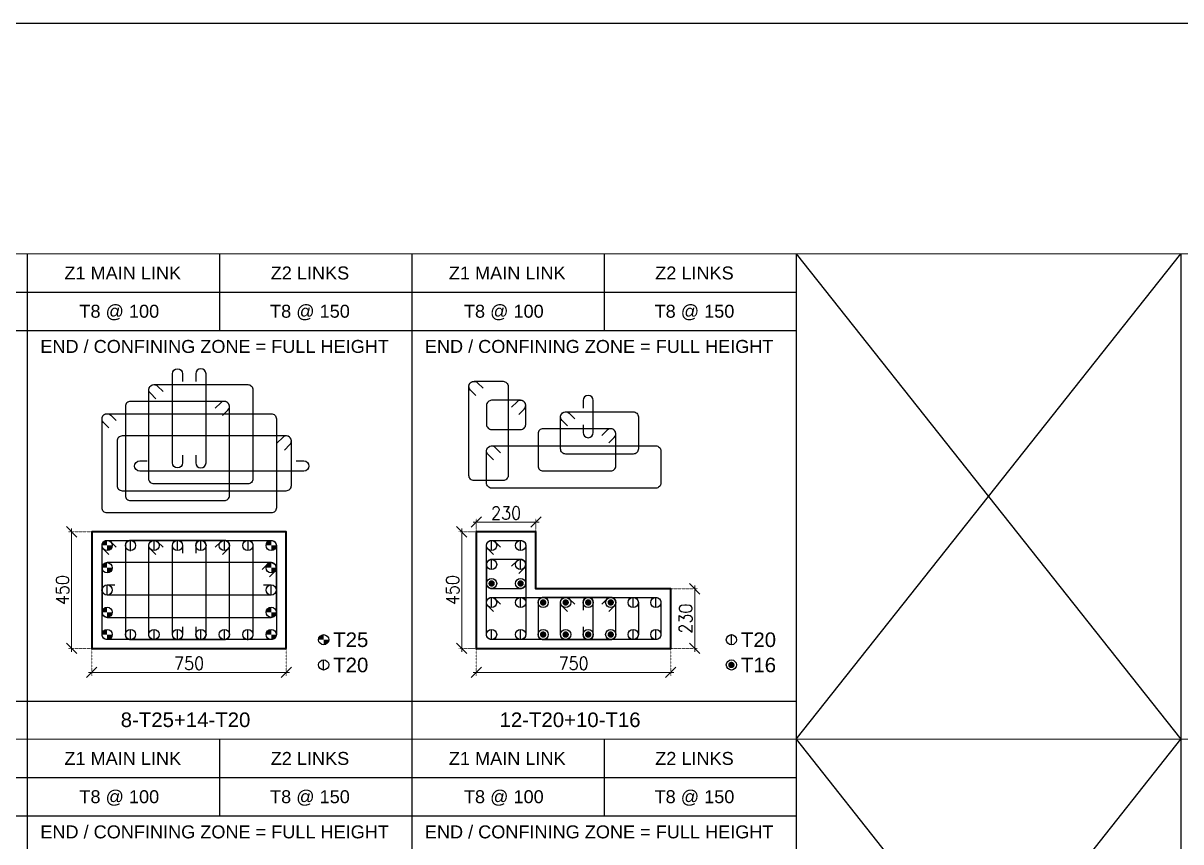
# Model space of a CAD drawing. Header units: millimetres. Extents: x 149548 to 2112824, y -1657616 to -1354760.
# Drawn here: x 2031443 to 2049305, y -1590147 to -1577511 of the extents above; entities that cross this region are included whole.
import ezdxf
from ezdxf.enums import TextEntityAlignment as Align

# ---------------------------------------------------------------- set-up
doc = ezdxf.new("R2010")
doc.units = ezdxf.units.MM
doc.header["$MEASUREMENT"] = 0
doc.header["$PDMODE"] = 98
doc.linetypes.add('DOT', pattern=[0.25, 0, -0.25])
for name, color, linetype in [('Columns', 90, 'Continuous'), ('s_hatch_25', 13, 'Continuous'), ('s_hatch_50', 43, 'Continuous'), ('s_rebar_link', 225, 'Continuous'), ('s_rebar_linkexp', 155, 'Continuous'), ('TEXT', 43, 'Continuous')]:
    doc.layers.add(name, color=color, linetype=linetype)
doc.layers.add('s-dm', color=171, linetype='Continuous', lineweight=15)
doc.layers.add('s_text', color=20, linetype='Continuous', lineweight=9)
doc.styles.add('ARIAL', font='arial.ttf')
doc.styles.add('RS', font='romans.shx', dxfattribs={"width": 0.9})
doc.dimstyles.new('Maheboob', dxfattribs={"dimtxt": 100, "dimasz": 100, "dimexe": 0, "dimexo": 0, "dimgap": 50, "dimtad": 1, "dimdec": 0, "dimdsep": 46, "dimtxsty": 'RS', "dimblk": 'ME', "dimcen": 225, "dimdle": 25, "dimclrd": 256, "dimclre": 256, "dimclrt": 7, "dimadec": 1, "dimazin": 1, "dimtfac": 1, "dimtdec": 0, "dimtmove": 0, "dimatfit": 0, "dimldrblk": 'ME', "dimfxl": 1, "dimlwd": -1, "dimlwe": -1, "dimarcsym": 0})

# ---------------------------------------------------------------- blocks, each defined once
blk = doc.blocks.new('_Oblique')
at = {"color": 0, "linetype": 'ByBlock', "lineweight": -2}
blk.add_line((-0.5, -0.5), (0.5, 0.5), dxfattribs=at)
blk = doc.blocks.new('*D1215')
at = {"layer": 'Defpoints', "color": 0}
for p in [(2032190, -1585362), (2032502, -1585362), (2032502, -1587162)]:
    blk.add_point(p, dxfattribs=at)
at = {"layer": 's-dm', "linetype": 'DOT'}
for p, q in [((2032502, -1585362), (2032140, -1585362)), ((2032502, -1587162), (2032140, -1587162))]:
    blk.add_line(p, q, dxfattribs=at)
at = {"layer": 's-dm'}
blk.add_line((2032190, -1587212), (2032190, -1585312), dxfattribs=at)
at = {"layer": 's-dm', "xscale": 160, "yscale": 160, "zscale": 160}
for p, rotation in [((2032190, -1585362), 90), ((2032190, -1587162), 270)]:
    blk.add_blockref('_Oblique', p, dxfattribs=dict(at, rotation=rotation))
at = {"layer": 's-dm', "color": 7, "insert": (2032050, -1586262), "char_height": 200, "attachment_point": 5, "rotation": 90, "style": 'RS'}
blk.add_mtext('450', dxfattribs=at)
blk = doc.blocks.new('ME')
at = {"layer": 's-dm', "color": 2, "ltscale": 50}
for p, q in [((0, -1.04), (0, 1.04)), ((-1.04, 0), (1.04, 0))]:
    blk.add_line(p, q, dxfattribs=at)
blk.add_lwpolyline([(0.74, 0.74), (-0.74, -0.74)], dxfattribs=at)
blk = doc.blocks.new('*D1216')
at = {"layer": 'Defpoints', "color": 0}
for p in [(2032502, -1587162), (2035502, -1587162), (2032502, -1587532)]:
    blk.add_point(p, dxfattribs=at)
at = {"layer": 's-dm', "linetype": 'DOT'}
for p, q in [((2032502, -1587162), (2032502, -1587582)), ((2035502, -1587162), (2035502, -1587582))]:
    blk.add_line(p, q, dxfattribs=at)
at = {"layer": 's-dm'}
blk.add_line((2035552, -1587532), (2032452, -1587532), dxfattribs=at)
at = {"layer": 's-dm', "xscale": 160, "yscale": 160, "zscale": 160, "rotation": 180}
blk.add_blockref('_Oblique', (2032502, -1587532), dxfattribs=at)
at = {"layer": 's-dm', "xscale": 160, "yscale": 160, "zscale": 160}
blk.add_blockref('_Oblique', (2035502, -1587532), dxfattribs=at)
at = {"layer": 's-dm', "color": 7, "insert": (2034002, -1587392), "char_height": 200, "attachment_point": 5, "style": 'RS'}
blk.add_mtext('750', dxfattribs=at)
blk = doc.blocks.new('*D1219')
at = {"layer": 'Defpoints', "color": 0}
for p in [(2038209, -1585362), (2038435, -1585362), (2038435, -1587162)]:
    blk.add_point(p, dxfattribs=at)
at = {"layer": 's-dm', "linetype": 'DOT'}
for p, q in [((2038435, -1585362), (2038159, -1585362)), ((2038435, -1587162), (2038159, -1587162))]:
    blk.add_line(p, q, dxfattribs=at)
at = {"layer": 's-dm'}
blk.add_line((2038209, -1587212), (2038209, -1585312), dxfattribs=at)
at = {"layer": 's-dm', "xscale": 160, "yscale": 160, "zscale": 160}
for p, rotation in [((2038209, -1585362), 90), ((2038209, -1587162), 270)]:
    blk.add_blockref('_Oblique', p, dxfattribs=dict(at, rotation=rotation))
at = {"layer": 's-dm', "color": 7, "insert": (2038069, -1586262), "char_height": 200, "attachment_point": 5, "rotation": 90, "style": 'RS'}
blk.add_mtext('450', dxfattribs=at)
blk = doc.blocks.new('*D1220')
at = {"layer": 'Defpoints', "color": 0}
for p in [(2038435, -1587162), (2041435, -1587162), (2038435, -1587532)]:
    blk.add_point(p, dxfattribs=at)
at = {"layer": 's-dm', "linetype": 'DOT'}
for p, q in [((2038435, -1587162), (2038435, -1587582)), ((2041435, -1587162), (2041435, -1587582))]:
    blk.add_line(p, q, dxfattribs=at)
at = {"layer": 's-dm'}
blk.add_line((2041485, -1587532), (2038385, -1587532), dxfattribs=at)
at = {"layer": 's-dm', "xscale": 160, "yscale": 160, "zscale": 160, "rotation": 180}
blk.add_blockref('_Oblique', (2038435, -1587532), dxfattribs=at)
at = {"layer": 's-dm', "xscale": 160, "yscale": 160, "zscale": 160}
blk.add_blockref('_Oblique', (2041435, -1587532), dxfattribs=at)
at = {"layer": 's-dm', "color": 7, "insert": (2039935, -1587392), "char_height": 200, "attachment_point": 5, "style": 'RS'}
blk.add_mtext('750', dxfattribs=at)
blk = doc.blocks.new('*D1231')
at = {"layer": 'Defpoints', "color": 0}
for p in [(2041435, -1586242), (2041805, -1586242), (2041435, -1587162)]:
    blk.add_point(p, dxfattribs=at)
at = {"layer": 's-dm'}
blk.add_line((2041805, -1587212), (2041805, -1586192), dxfattribs=at)
at = {"layer": 's-dm', "linetype": 'DOT'}
for p, q in [((2041435, -1586242), (2041855, -1586242)), ((2041435, -1587162), (2041855, -1587162))]:
    blk.add_line(p, q, dxfattribs=at)
at = {"layer": 's-dm', "xscale": 160, "yscale": 160, "zscale": 160}
for p, rotation in [((2041805, -1586242), 90), ((2041805, -1587162), 270)]:
    blk.add_blockref('_Oblique', p, dxfattribs=dict(at, rotation=rotation))
at = {"layer": 's-dm', "color": 7, "insert": (2041665, -1586702), "char_height": 200, "attachment_point": 5, "rotation": 90, "style": 'RS'}
blk.add_mtext('230', dxfattribs=at)
blk = doc.blocks.new('*D1232')
at = {"layer": 'Defpoints', "color": 0}
for p in [(2039355, -1585212), (2038435, -1585362), (2039355, -1585362)]:
    blk.add_point(p, dxfattribs=at)
at = {"layer": 's-dm'}
blk.add_line((2038385, -1585212), (2039405, -1585212), dxfattribs=at)
at = {"layer": 's-dm', "linetype": 'DOT'}
for p, q in [((2038435, -1585362), (2038435, -1585162)), ((2039355, -1585362), (2039355, -1585162))]:
    blk.add_line(p, q, dxfattribs=at)
at = {"layer": 's-dm', "xscale": 160, "yscale": 160, "zscale": 160, "rotation": 180}
blk.add_blockref('_Oblique', (2038435, -1585212), dxfattribs=at)
at = {"layer": 's-dm', "xscale": 160, "yscale": 160, "zscale": 160}
blk.add_blockref('_Oblique', (2039355, -1585212), dxfattribs=at)
at = {"layer": 's-dm', "color": 7, "insert": (2038895, -1585072), "char_height": 200, "attachment_point": 5, "style": 'RS'}
blk.add_mtext('230', dxfattribs=at)

msp = doc.modelspace()

# ---------------------------------------------------------------- hatches: boundary and pattern name
at = {"layer": 's_rebar_link'}
h = msp.add_hatch(color=256, dxfattribs=at)
edge = h.paths.add_edge_path(flags=0)
edge.add_line((2032659.4, -1585572.7), (2032738.1, -1585572.7))
edge.add_line((2032738.1, -1585572.7), (2032738.1, -1585493.9))
edge.add_arc((2032738.1, -1585572.7), 78.7, 90, 180)
edge = h.paths.add_edge_path(flags=0)
edge.add_line((2032816.9, -1585572.7), (2032738.1, -1585572.7))
edge.add_line((2032738.1, -1585572.7), (2032738.1, -1585651.4))
edge.add_arc((2032738.1, -1585572.7), 78.7, 270, 360)
h = msp.add_hatch(color=256, dxfattribs=at)
edge = h.paths.add_edge_path(flags=0)
edge.add_line((2035192.1, -1585572.7), (2035270.8, -1585572.7))
edge.add_line((2035270.8, -1585572.7), (2035270.8, -1585493.9))
edge.add_arc((2035270.8, -1585572.7), 78.7, 90, 180)
edge = h.paths.add_edge_path(flags=0)
edge.add_line((2035349.6, -1585572.7), (2035270.8, -1585572.7))
edge.add_line((2035270.8, -1585572.7), (2035270.8, -1585651.4))
edge.add_arc((2035270.8, -1585572.7), 78.7, 270, 360)
h = msp.add_hatch(color=256, dxfattribs=at)
edge = h.paths.add_edge_path(flags=0)
edge.add_line((2032659.4, -1585916.4), (2032738.1, -1585916.4))
edge.add_line((2032738.1, -1585916.4), (2032738.1, -1585837.7))
edge.add_arc((2032738.1, -1585916.4), 78.7, 90, 180)
edge = h.paths.add_edge_path(flags=0)
edge.add_line((2032816.9, -1585916.4), (2032738.1, -1585916.4))
edge.add_line((2032738.1, -1585916.4), (2032738.1, -1585995.1))
edge.add_arc((2032738.1, -1585916.4), 78.7, 270, 360)
h = msp.add_hatch(color=256, dxfattribs=at)
edge = h.paths.add_edge_path(flags=0)
edge.add_line((2035192.1, -1585916.4), (2035270.8, -1585916.4))
edge.add_line((2035270.8, -1585916.4), (2035270.8, -1585837.7))
edge.add_arc((2035270.8, -1585916.4), 78.7, 90, 180)
edge = h.paths.add_edge_path(flags=0)
edge.add_line((2035349.6, -1585916.4), (2035270.8, -1585916.4))
edge.add_line((2035270.8, -1585916.4), (2035270.8, -1585995.1))
edge.add_arc((2035270.8, -1585916.4), 78.7, 270, 360)
h = msp.add_hatch(color=256, dxfattribs=at)
edge = h.paths.add_edge_path(flags=0)
edge.add_line((2032659.4, -1586603.9), (2032738.1, -1586603.9))
edge.add_line((2032738.1, -1586603.9), (2032738.1, -1586525.1))
edge.add_arc((2032738.1, -1586603.9), 78.7, 90, 180)
edge = h.paths.add_edge_path(flags=0)
edge.add_line((2032816.9, -1586603.9), (2032738.1, -1586603.9))
edge.add_line((2032738.1, -1586603.9), (2032738.1, -1586682.6))
edge.add_arc((2032738.1, -1586603.9), 78.7, 270, 360)
h = msp.add_hatch(color=256, dxfattribs=at)
edge = h.paths.add_edge_path(flags=0)
edge.add_line((2035192.1, -1586603.9), (2035270.8, -1586603.9))
edge.add_line((2035270.8, -1586603.9), (2035270.8, -1586525.1))
edge.add_arc((2035270.8, -1586603.9), 78.7, 90, 180)
edge = h.paths.add_edge_path(flags=0)
edge.add_line((2035349.6, -1586603.9), (2035270.8, -1586603.9))
edge.add_line((2035270.8, -1586603.9), (2035270.8, -1586682.6))
edge.add_arc((2035270.8, -1586603.9), 78.7, 270, 360)
h = msp.add_hatch(color=256, dxfattribs=at)
edge = h.paths.add_edge_path(flags=0)
edge.add_line((2032659.4, -1586947.6), (2032738.1, -1586947.6))
edge.add_line((2032738.1, -1586947.6), (2032738.1, -1586868.9))
edge.add_arc((2032738.1, -1586947.6), 78.7, 90, 180)
edge = h.paths.add_edge_path(flags=0)
edge.add_line((2032816.9, -1586947.6), (2032738.1, -1586947.6))
edge.add_line((2032738.1, -1586947.6), (2032738.1, -1587026.3))
edge.add_arc((2032738.1, -1586947.6), 78.7, 270, 360)
h = msp.add_hatch(color=256, dxfattribs=at)
edge = h.paths.add_edge_path(flags=0)
edge.add_line((2035192.1, -1586947.6), (2035270.8, -1586947.6))
edge.add_line((2035270.8, -1586947.6), (2035270.8, -1586868.9))
edge.add_arc((2035270.8, -1586947.6), 78.7, 90, 180)
edge = h.paths.add_edge_path(flags=0)
edge.add_line((2035349.6, -1586947.6), (2035270.8, -1586947.6))
edge.add_line((2035270.8, -1586947.6), (2035270.8, -1587026.3))
edge.add_arc((2035270.8, -1586947.6), 78.7, 270, 360)
h = msp.add_hatch(color=256, dxfattribs=at)
edge = h.paths.add_edge_path(flags=0)
edge.add_line((2036000.7, -1587027.5), (2036079.5, -1587027.5))
edge.add_line((2036079.5, -1587027.5), (2036079.5, -1586948.7))
edge.add_arc((2036079.5, -1587027.5), 78.7, 90, 180)
edge = h.paths.add_edge_path(flags=0)
edge.add_line((2036158.2, -1587027.5), (2036079.5, -1587027.5))
edge.add_line((2036079.5, -1587027.5), (2036079.5, -1587106.2))
edge.add_arc((2036079.5, -1587027.5), 78.7, 270, 360)

# ---------------------------------------------------------------- linework, layer by layer
at = {"lineweight": -3}
msp.add_lwpolyline([(2112824, -1657616.5), (1991050.7, -1657616.5), (1991050.7, -1577510.7), (2112824, -1577510.7)], close=True, dxfattribs=at)
at = {"layer": 'Columns', "lineweight": 40}
for points in [[(2035502, -1587162.1), (2035502, -1585362.1), (2032502, -1585362.1), (2032502, -1587162.1)], [(2041434.9, -1587162.1), (2041434.9, -1586242.1), (2039354.9, -1586242.1), (2039354.9, -1585362.1), (2038434.9, -1585362.1), (2038434.9, -1587162.1), (2041434.9, -1587162.1)]]:
    msp.add_lwpolyline(points, close=True, dxfattribs=at)
at = {"layer": 's_hatch_25'}
for p, q in [((2031506.7, -1581071.8), (2031506.7, -1604345.9)), ((2037439.6, -1581071.8), (2037439.6, -1604345.9)), ((2043372.5, -1581071.8), (2043372.5, -1604345.9)), ((2043372.5, -1588564.8), (2049305.4, -1581071.8)), ((2043372.5, -1581071.8), (2049305.4, -1588564.8)), ((2049305.4, -1581071.8), (2049305.4, -1604345.9)), ((2043372.5, -1588564.8), (2049305.4, -1596057.7)), ((2043372.5, -1596057.7), (2049305.4, -1588564.8))]:
    msp.add_line(p, q, dxfattribs=at)
at = {"layer": 's_hatch_50'}
msp.add_line((2019040.8, -1587974.6), (2043372.5, -1587974.5), dxfattribs=at)
at = {"layer": 's_rebar_link'}
for p, q in [((2033100, -1585659.7), (2033100, -1585502.2)), ((2033461.8, -1585651.4), (2033461.8, -1585493.9)), ((2033823.6, -1585651.4), (2033823.6, -1585493.9)), ((2034185.4, -1585651.4), (2034185.4, -1585494)), ((2034547.2, -1585651.4), (2034547.2, -1585493.9)), ((2034915, -1585651.4), (2034915, -1585493.9)), ((2038671.1, -1585651.4), (2038671.1, -1585493.9)), ((2039118.7, -1585651.4), (2039118.7, -1585493.9)), ((2038671.1, -1585944.7), (2038671.1, -1585787.2)), ((2039118.7, -1585944.7), (2039118.7, -1585787.2)), ((2032738.1, -1586338.9), (2032738.1, -1586181.4)), ((2035270.9, -1586338.9), (2035270.9, -1586181.4)), ((2038671.1, -1586531.4), (2038671.1, -1586373.9)), ((2039118.7, -1586531.4), (2039118.7, -1586373.9)), ((2040856.3, -1586531.4), (2040856.3, -1586373.9)), ((2041203.8, -1586531.4), (2041203.8, -1586373.9)), ((2033100, -1587034.6), (2033100, -1586877.2)), ((2033461.8, -1587026.3), (2033461.8, -1586868.9)), ((2033823.6, -1587026.3), (2033823.6, -1586868.9)), ((2034185.4, -1587026.3), (2034185.4, -1586868.9)), ((2034547.2, -1587026.3), (2034547.2, -1586868.9)), ((2034909, -1587034.6), (2034909, -1586877.2)), ((2038671.1, -1587026.3), (2038671.1, -1586868.9)), ((2039118.7, -1587026.3), (2039118.7, -1586868.9)), ((2040856.3, -1587026.3), (2040856.3, -1586868.9)), ((2041203.8, -1587026.3), (2041203.8, -1586868.9)), ((2042370.3, -1587106.2), (2042370.3, -1586948.8)), ((2036079.5, -1587495.7), (2036079.5, -1587338.2))]:
    msp.add_line(p, q, dxfattribs=at)
for points in [[(2032766, -1585711.8), (2032682.5, -1585628.3, -0.668178), (2032738.1, -1585493.9), (2035270.9, -1585493.9, -0.4142136), (2035349.6, -1585572.7), (2035349.6, -1586947.6, -0.4142136), (2035270.9, -1587026.3), (2032738.1, -1587026.3, -0.4142136), (2032659.4, -1586947.6), (2032659.4, -1585572.7, -0.6681793), (2032793.8, -1585517), (2032877.3, -1585600.5)], [(2034519.4, -1585711.8), (2034602.9, -1585628.3, 0.668178), (2034547.2, -1585493.9), (2033100, -1585493.9, 0.4142136), (2033021.2, -1585572.7), (2033021.2, -1586947.6, 0.4142136), (2033100, -1587026.3), (2034547.2, -1587026.3, 0.4142136), (2034626, -1586947.6), (2034626, -1585572.7, 0.6681793), (2034491.5, -1585517), (2034408, -1585600.5)], [(2033489.6, -1585711.8), (2033406.1, -1585628.3, -0.668178), (2033461.8, -1585493.9), (2034909, -1585493.9, -0.4142136), (2034987.8, -1585572.7), (2034987.8, -1586947.6, -0.4142136), (2034909, -1587026.3), (2033461.8, -1587026.3, -0.4142136), (2033383, -1586947.6), (2033383, -1585572.7, -0.6681793), (2033517.4, -1585517), (2033601, -1585600.5)], [(2033902.3, -1586829.5), (2033902.3, -1586947.6, -1), (2033744.9, -1586947.6), (2033744.9, -1585572.7, -1), (2033902.3, -1585572.7), (2033902.3, -1585690.8)], [(2034106.7, -1586829.5), (2034106.7, -1586947.6, 1), (2034264.1, -1586947.6), (2034264.1, -1585572.7, 1), (2034106.7, -1585572.7), (2034106.7, -1585690.8)], [(2038698.9, -1585711.8), (2038615.4, -1585628.3, -0.668178), (2038671.1, -1585493.9), (2039118.7, -1585493.9, -0.4142136), (2039197.4, -1585572.6), (2039197.4, -1586947.6, -0.4142136), (2039118.7, -1587026.3), (2038671.1, -1587026.3, -0.4142136), (2038592.3, -1586947.6), (2038592.3, -1585572.6, -0.6681793), (2038726.7, -1585517), (2038810.2, -1585600.5)], [(2035243, -1586055.6), (2035326.5, -1585972.1, 0.668178), (2035270.9, -1585837.7), (2032738.1, -1585837.7, 0.4142136), (2032659.4, -1585916.4), (2032659.4, -1586603.9, 0.4142136), (2032738.1, -1586682.6), (2035270.9, -1586682.6, 0.4142136), (2035349.6, -1586603.9), (2035349.6, -1585916.4, 0.6681793), (2035215.2, -1585860.7), (2035131.7, -1585944.2)], [(2039090.9, -1586005.2), (2039174.4, -1585921.6, 0.668178), (2039118.7, -1585787.2), (2038671.1, -1585787.2, 0.4142136), (2038592.3, -1585866), (2038592.3, -1586159.3, 0.4142136), (2038671.1, -1586238), (2039118.7, -1586238, 0.4142136), (2039197.4, -1586159.3), (2039197.4, -1585866, 0.6681793), (2039063, -1585810.3), (2038979.5, -1585893.8)], [(2035152.8, -1586181.4), (2035270.9, -1586181.4, -1), (2035270.9, -1586338.9), (2032738.1, -1586338.9, -1), (2032738.1, -1586181.4), (2032856.2, -1586181.4)], [(2038698.9, -1586591.8), (2038615.4, -1586508.3, -0.668178), (2038671.1, -1586373.9), (2041203.8, -1586373.9, -0.4142136), (2041282.5, -1586452.6), (2041282.5, -1586947.6, -0.4142136), (2041203.8, -1587026.3), (2038671.1, -1587026.3, -0.4142136), (2038592.3, -1586947.6), (2038592.3, -1586452.6, -0.6681793), (2038726.7, -1586397), (2038810.2, -1586480.5)], [(2040480.9, -1586591.8), (2040564.4, -1586508.3, 0.668178), (2040508.7, -1586373.9), (2039466.2, -1586373.9, 0.4142136), (2039387.5, -1586452.6), (2039387.5, -1586947.6, 0.4142136), (2039466.2, -1587026.3), (2040508.7, -1587026.3, 0.4142136), (2040587.5, -1586947.6), (2040587.5, -1586452.6, 0.6681793), (2040453.1, -1586397), (2040369.6, -1586480.5)], [(2039841.5, -1586591.8), (2039758, -1586508.3, -0.668178), (2039813.7, -1586373.9), (2040856.3, -1586373.9, -0.4142136), (2040935, -1586452.6), (2040935, -1586947.6, -0.4142136), (2040856.3, -1587026.3), (2039813.7, -1587026.3, -0.4142136), (2039735, -1586947.6), (2039735, -1586452.6, -0.6681793), (2039869.4, -1586397), (2039952.9, -1586480.5)], [(2040082.6, -1586829.5), (2040082.6, -1586947.6, 1), (2040240.1, -1586947.6), (2040240.1, -1586452.7, 1), (2040082.6, -1586452.7), (2040082.6, -1586570.8)]]:
    msp.add_lwpolyline(points, format="xyb", dxfattribs=at)
for points in [[(2038695.7, -1586159.3, 49.2, 49.2, -1), (2038646.5, -1586159.3, 49.2, 49.2, -1)], [(2039143.3, -1586159.3, 49.2, 49.2, -1), (2039094.1, -1586159.3, 49.2, 49.2, -1)], [(2039490.8, -1586452.6, 49.2, 49.2, -1), (2039441.6, -1586452.6, 49.2, 49.2, -1)], [(2039838.3, -1586452.6, 49.2, 49.2, -1), (2039789.1, -1586452.6, 49.2, 49.2, -1)], [(2040185.9, -1586452.6, 49.2, 49.2, -1), (2040136.7, -1586452.6, 49.2, 49.2, -1)], [(2040533.3, -1586452.6, 49.2, 49.2, -1), (2040484.1, -1586452.6, 49.2, 49.2, -1)], [(2039490.8, -1586947.6, 49.2, 49.2, -1), (2039441.6, -1586947.6, 49.2, 49.2, -1)], [(2039838.3, -1586947.6, 49.2, 49.2, -1), (2039789.1, -1586947.6, 49.2, 49.2, -1)], [(2040185.9, -1586947.6, 49.2, 49.2, -1), (2040136.7, -1586947.6, 49.2, 49.2, -1)], [(2040533.3, -1586947.6, 49.2, 49.2, -1), (2040484.1, -1586947.6, 49.2, 49.2, -1)], [(2042395, -1587417, 49.2, 49.2, -1), (2042345.7, -1587417, 49.2, 49.2, -1)]]:
    msp.add_lwpolyline(points, format="xyseb", close=True, dxfattribs=at)
for centre in [(2032738.1, -1585572.7), (2033100, -1585572.7), (2033461.8, -1585572.7), (2033823.6, -1585572.7), (2034185.4, -1585572.7), (2034547.2, -1585572.7), (2034909, -1585572.7), (2035270.9, -1585572.7), (2038671.1, -1585572.6), (2039118.7, -1585572.6), (2032738.1, -1585916.4), (2035270.9, -1585916.4), (2038671.1, -1585866), (2039118.7, -1585866), (2032738.1, -1586260.1), (2035270.9, -1586260.1), (2038671.1, -1586159.3), (2039118.7, -1586159.3), (2038671.1, -1586452.6), (2039118.7, -1586452.6), (2039466.2, -1586452.6), (2039813.7, -1586452.6), (2040161.3, -1586452.6), (2040508.7, -1586452.6), (2040856.3, -1586452.6), (2041203.8, -1586452.6), (2032738.1, -1586603.9), (2035270.9, -1586603.9), (2032738.1, -1586947.6), (2033100, -1586947.6), (2033461.8, -1586947.6), (2033823.6, -1586947.6), (2034185.4, -1586947.6), (2034547.2, -1586947.6), (2034909, -1586947.6), (2035270.9, -1586947.6), (2038671.1, -1586947.6), (2039118.7, -1586947.6), (2039466.2, -1586947.6), (2039813.7, -1586947.6), (2040161.3, -1586947.6), (2040508.7, -1586947.6), (2040856.3, -1586947.6), (2041203.8, -1586947.6), (2036079.5, -1587027.5), (2042370.3, -1587027.5), (2036079.5, -1587417), (2042370.3, -1587417)]:
    msp.add_circle(centre, 78.7, dxfattribs=at)
at = {"layer": 's_rebar_linkexp'}
for points in [[(2033902.3, -1584179.5), (2033902.3, -1584297.6, -1), (2033744.9, -1584297.6), (2033744.9, -1582922.7, -1), (2033902.3, -1582922.7), (2033902.3, -1583040.8)], [(2034106.7, -1584179.5), (2034106.7, -1584297.6, 1), (2034264.1, -1584297.6), (2034264.1, -1582922.7, 1), (2034106.7, -1582922.7), (2034106.7, -1583040.8)], [(2033489.6, -1583307.3), (2033406.1, -1583223.8, -0.668178), (2033461.8, -1583089.4), (2034909, -1583089.4, -0.4142136), (2034987.8, -1583168.2), (2034987.8, -1584543.1, -0.4142136), (2034909, -1584621.8), (2033461.8, -1584621.8, -0.4142136), (2033383, -1584543.1), (2033383, -1583168.2, -0.6681793), (2033517.4, -1583112.5), (2033601, -1583196)], [(2038427.4, -1583256.8), (2038343.9, -1583173.3, -0.668178), (2038399.6, -1583038.9), (2038847.2, -1583038.9, -0.4142136), (2038925.9, -1583117.6), (2038925.9, -1584492.6, -0.4142136), (2038847.2, -1584571.3), (2038399.6, -1584571.3, -0.4142136), (2038320.8, -1584492.6), (2038320.8, -1583117.6, -0.6681793), (2038455.2, -1583062), (2038538.7, -1583145.5)], [(2039090.8, -1583550.2), (2039174.4, -1583466.6, 0.668178), (2039118.7, -1583332.2), (2038671.1, -1583332.2, 0.4142136), (2038592.3, -1583411), (2038592.3, -1583704.3, 0.4142136), (2038671.1, -1583783), (2039118.7, -1583783, 0.4142136), (2039197.4, -1583704.3), (2039197.4, -1583411, 0.6681793), (2039063, -1583355.3), (2038979.5, -1583438.8)], [(2040082.6, -1583712), (2040082.6, -1583830.1, 1), (2040240.1, -1583830.1), (2040240.1, -1583335.2, 1), (2040082.6, -1583335.2), (2040082.6, -1583453.3)], [(2034519.4, -1583566.3), (2034602.9, -1583482.8, 0.668178), (2034547.2, -1583348.4), (2033100, -1583348.4, 0.4142136), (2033021.2, -1583427.2), (2033021.2, -1584802.1, 0.4142136), (2033100, -1584880.8), (2034547.2, -1584880.8, 0.4142136), (2034626, -1584802.1), (2034626, -1583427.2, 0.6681793), (2034491.5, -1583371.5), (2034408, -1583455)], [(2039841.5, -1583727.8), (2039758, -1583644.3, -0.668178), (2039813.7, -1583509.9), (2040856.3, -1583509.9, -0.4142136), (2040935, -1583588.6), (2040935, -1584083.6, -0.4142136), (2040856.3, -1584162.3), (2039813.7, -1584162.3, -0.4142136), (2039735, -1584083.6), (2039735, -1583588.6, -0.6681793), (2039869.4, -1583533), (2039952.9, -1583616.5)], [(2032766, -1583756.3), (2032682.5, -1583672.8, -0.668178), (2032738.1, -1583538.4), (2035270.9, -1583538.4, -0.4142136), (2035349.6, -1583617.2), (2035349.6, -1584992.1, -0.4142136), (2035270.9, -1585070.8), (2032738.1, -1585070.8, -0.4142136), (2032659.4, -1584992.1), (2032659.4, -1583617.2, -0.6681793), (2032793.8, -1583561.5), (2032877.3, -1583645)], [(2040480.9, -1583988.3), (2040564.4, -1583904.8, 0.668178), (2040508.7, -1583770.4), (2039466.2, -1583770.4, 0.4142136), (2039387.5, -1583849.1), (2039387.5, -1584344.1, 0.4142136), (2039466.2, -1584422.8), (2040508.7, -1584422.8, 0.4142136), (2040587.5, -1584344.1), (2040587.5, -1583849.1, 0.6681793), (2040453.1, -1583793.5), (2040369.6, -1583877)], [(2035475.5, -1584100.1), (2035559, -1584016.6, 0.668178), (2035503.4, -1583882.2), (2032970.6, -1583882.2, 0.4142136), (2032891.9, -1583960.9), (2032891.9, -1584648.4, 0.4142136), (2032970.6, -1584727.1), (2035503.4, -1584727.1, 0.4142136), (2035582.1, -1584648.4), (2035582.1, -1583960.9, 0.6681793), (2035447.7, -1583905.2), (2035364.2, -1583988.7)], [(2038698.9, -1584253.3), (2038615.4, -1584169.8, -0.668178), (2038671.1, -1584035.4), (2041203.8, -1584035.4, -0.4142136), (2041282.5, -1584114.1), (2041282.5, -1584609.1, -0.4142136), (2041203.8, -1584687.8), (2038671.1, -1584687.8, -0.4142136), (2038592.3, -1584609.1), (2038592.3, -1584114.1, -0.6681793), (2038726.7, -1584058.5), (2038810.2, -1584142)], [(2035655.3, -1584267.4), (2035773.4, -1584267.4, -1), (2035773.4, -1584424.9), (2033240.6, -1584424.9, -1), (2033240.6, -1584267.4), (2033358.7, -1584267.4)]]:
    msp.add_lwpolyline(points, format="xyb", dxfattribs=at)
at = {"layer": 's_text'}
for p, q in [((1997843.4, -1581071.8), (2078970, -1581071.8)), ((1997843.4, -1588564.8), (2078970, -1588564.8))]:
    msp.add_line(p, q, dxfattribs=at)
at = {"layer": 'TEXT', "color": 7}
for p, q in [((2034473.1, -1581071.8), (2034473.1, -1582252.8)), ((2040406, -1581071.8), (2040406, -1582252.8)), ((2019040.8, -1581662.5), (2043372.5, -1581662.5)), ((2019040.8, -1582252.9), (2043372.5, -1582252.9)), ((2034473.1, -1588564.8), (2034473.1, -1589745.7)), ((2040406.1, -1588564.8), (2040406.1, -1589745.7)), ((2019040.8, -1589155.4), (2043372.5, -1589155.4)), ((2019040.8, -1589745.8), (2043372.5, -1589745.8))]:
    msp.add_line(p, q, dxfattribs=at)

# ---------------------------------------------------------------- texts
at = {"layer": 'TEXT', "color": 7, "style": 'ARIAL'}
for s, height, p in [('Z1 MAIN LINK', 200, (2032979.4, -1581366.9)), ('Z2 LINKS', 200, (2035867.9, -1581366.9)), ('Z1 MAIN LINK', 200, (2038912.3, -1581366.9)), ('Z2 LINKS', 200, (2041800.8, -1581366.9)), ('T8 @ 100', 200, (2032926.1, -1581957.4)), ('T8 @ 150', 200, (2035867.9, -1581957.4)), ('T8 @ 100', 200, (2038859.1, -1581957.4)), ('T8 @ 150', 200, (2041800.8, -1581957.4)), ('8-T25+14-T20', 225, (2033948.2, -1588263.2)), ('12-T20+10-T16', 225, (2039881.1, -1588263.2)), ('Z1 MAIN LINK', 200, (2032979.4, -1588859.9)), ('Z2 LINKS', 200, (2035867.9, -1588859.9)), ('Z1 MAIN LINK', 200, (2038912.3, -1588859.9)), ('Z2 LINKS', 200, (2041800.8, -1588859.9)), ('T8 @ 100', 200, (2032926.2, -1589450.4)), ('T8 @ 150', 200, (2035867.9, -1589450.4)), ('T8 @ 100', 200, (2038859.1, -1589450.4)), ('T8 @ 150', 200, (2041800.8, -1589450.4))]:
    msp.add_text(s, height=height, dxfattribs=at).set_placement(p, align=Align.MIDDLE_CENTER)
for p in [(2031708, -1582600.5), (2037640.9, -1582600.5), (2031708, -1590093.5), (2037640.9, -1590093.5)]:
    msp.add_text('END / CONFINING ZONE = FULL HEIGHT', height=200, dxfattribs=at).set_placement(p)
for s, p in [('T25', (2036227.1, -1587027.5)), ('T20', (2042518, -1587027.5)), ('T20', (2036227.1, -1587417)), ('T16', (2042518, -1587417))]:
    msp.add_text(s, height=225, dxfattribs=at).set_placement(p, align=Align.MIDDLE_LEFT)

# ---------------------------------------------------------------- dimensions: what is measured, and where the dimension line sits
at = {"layer": 's-dm'}
for base, p1, p2, picture, middle in [((2039354.9, -1585211.6), (2038434.9, -1585362.1), (2039354.9, -1585362.1), '*D1232', (2038894.9, -1585071.6)), ((2032502, -1587531.7), (2035502, -1587162.1), (2032502, -1587162.1), '*D1216', (2034002, -1587391.7)), ((2038434.9, -1587531.7), (2041434.9, -1587162.1), (2038434.9, -1587162.1), '*D1220', (2039934.9, -1587391.7))]:
    dim = msp.add_linear_dim(base=base, p1=p1, p2=p2, dimstyle='Maheboob', override={"dimscale": 2, "dimasz": 80, "dimexe": 25, "dimgap": 20, "dimlfac": 0.25, "dimtxsty": 'RS', "dimblk1": 'Oblique', "dimblk2": 'Oblique', "dimsah": 1, "dimtmove": 1, "dimldrblk": 'ME', "dimfxl": 0, "dimarcsym": 1}, dxfattribs=at)
    dim.commit()
    dim.dimension.update_dxf_attribs({"geometry": picture, "text_midpoint": middle})
for base, p1, p2, picture, middle in [((2032190.1, -1585362.1), (2032502, -1587162.1), (2032502, -1585362.1), '*D1215', (2032050.1, -1586262.1)), ((2038209, -1585362.1), (2038434.9, -1587162.1), (2038434.9, -1585362.1), '*D1219', (2038069, -1586262.1)), ((2041804.9, -1586242.1), (2041434.9, -1587162.1), (2041434.9, -1586242.1), '*D1231', (2041664.9, -1586702.1))]:
    dim = msp.add_linear_dim(base=base, p1=p1, p2=p2, angle=90, dimstyle='Maheboob', override={"dimscale": 2, "dimasz": 80, "dimexe": 25, "dimgap": 20, "dimlfac": 0.25, "dimtxsty": 'RS', "dimblk1": 'Oblique', "dimblk2": 'Oblique', "dimsah": 1, "dimtmove": 1, "dimldrblk": 'ME', "dimfxl": 0, "dimarcsym": 1}, dxfattribs=at)
    dim.commit()
    dim.dimension.update_dxf_attribs({"geometry": picture, "text_midpoint": middle})

doc.saveas('drawing.dxf')
